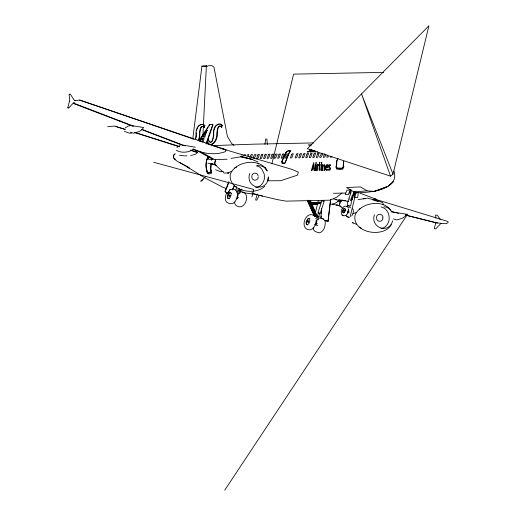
<?xml version="1.0" encoding="UTF-8"?>
<svg xmlns="http://www.w3.org/2000/svg" width="516" height="516" viewBox="0 0 516 516"><rect width="100%" height="100%" fill="white"/><g stroke="black" fill="none" stroke-linecap="round" stroke-linejoin="round"><path stroke-width="0.77" d="M315.96 215.759L315.669 216.533L316.005 216.339L308.987 200.202M192.758 139.068L201.924 66.164L207.445 66.267L206.968 65.822L206.361 65.906L202.911 135.579M343.527 161.269L343.159 166.945L342.424 168.126L337.058 168.061L336.522 166.868L336.929 160.818L337.993 158.393M343.733 161.289L343.359 167.107C342.566 169.687 336.709 169.564 336.329 166.92L336.735 160.805L337.612 158.818M211.012 163.778L210.651 169.254L210.999 172.047L207.877 172.718C205.175 167.823 205.768 161.398 208.167 156.477M211.147 163.927L210.792 169.287L211.173 172.46L207.948 173.144C205.026 168.145 205.574 161.482 208.058 156.393M173.46 156.787L173.95 154.742L174.653 154.065M351.886 197.596L352.035 195.687M320.804 218.255L321.603 208.741M321.023 218.326L321.223 215.946M321.423 213.566L321.694 210.399M202.111 142.106L202.556 138.469M382.356 204.729L382.995 204.381L383.136 204.833M380.64 189.14L374.332 191.475L366.992 190.791L360.452 186.895L346.533 187.534L354.111 192.029L358.239 192.7L354.885 192.765L354.298 197.576L357.711 197.499L358.239 192.7C370.353 192.629 399.848 189.636 393.998 171.164M330.743 199.35L328.053 221.306L330.427 200.066M258.187 176.736C258.542 181.413 251.357 181.251 251.827 176.62C251.427 172.634 257.542 171.693 258.09 175.775M345.32 210.702L345.359 209.167L344.417 208.451A2.29 1.103 -71.8 0 0 343.037 209.812L342.747 210.651A2.277 1.097 -71.8 0 0 343.359 212.818C344.869 212.257 345.591 209.993 344.823 208.606M316.185 220.274C315.811 223.989 314.392 228.93 310.245 229.846C298.383 230.168 305.653 208.612 314.921 216.314M348.648 209.56C348.848 213.024 345.494 217.984 341.96 214.869C339.747 211.483 343.25 203.588 347.803 206.922M264.914 144.351L265.682 139.043L266.475 139.023L266.907 139.165L267.353 144.454M267.946 179.949L268.385 176.911C267.894 192.952 244.945 188.721 249.686 173.582M374.397 214.701C369.966 227.672 389.116 234.683 392.67 220.725M347.313 206.632L347.726 205.452L350.029 206.123M258.561 163.914L257.91 163.14M236.135 198.744L237.218 198.725L238.508 193.248L237.85 192.952M314.902 224.718L315.986 224.699L317.295 219.223L315.521 218.642M68.376 108.012L67.841 107.838L69.292 101.826M69.325 101.691L69.628 100.446L69.163 94.209L70.357 94.183L74.562 100.659L75.149 100.91M130.329 132.135L133.618 133.218L139.152 131.567L141.668 129.877L143.7 127.536L131.896 125.665M185.56 145.873L183.586 145.222L195.319 147.208M74.562 100.659L79.606 100.059L225.924 149.737L225.46 151.639C214.927 155.51 203.349 153.575 193.203 149.376M236.592 186.895L236.044 189.804L235.593 190.062M251.937 196.886L253.737 189.443L153.645 162.276M271.913 163.811L293.61 74.13L383.717 72.388M315.547 212.089L318.353 200.492M342.695 208.509L340.437 206.445L341.121 206.671L340.463 206.445L339.496 204.659L340.328 201.337L341.257 201.492M351.132 189.824C351.996 193.661 345.752 202.627 348.029 205.839M355.221 191.829L351.809 199.653C350.828 201.492 351.764 205.503 349.68 206.219M352.905 195.132L353.821 191.326M350.151 216.752L356.163 191.888M376.054 201.292L376.512 199.395L360.129 193.178M393.011 174.189L428.912 25.8L307.349 148.718L390.535 176.15L393.011 174.189L361.529 93.931L390.535 176.15M393.398 218.874L396.681 219.958L402.241 218.313L404.757 216.617L406.763 214.275L394.959 212.405M435.756 222.609L434.291 228.665L434.827 228.84L435.833 228.82L440.974 223.338L445.953 223.712L447.978 222.712L448.159 221.957L446.592 221.061L374.977 199.15M215.643 159.631L214.695 163.469L215.727 165.32L216.417 165.546L215.707 165.32L214.65 163.462L215.617 159.631L227.221 159.218M348.577 209.077L347.558 212.773M339.496 204.659L340.321 201.343L341.231 201.492M257.284 193.913L255.607 199.995L256.833 200.124L259.206 195.37M238.663 190.694L239.34 188.501M317.211 216.591L318.34 212.94L319.83 213.424L318.598 217.049M321.849 200.795L318.024 212.579L320.262 213.321L324.087 201.53L321.887 200.808M203.891 127.536L204.542 125.64L204.884 125.749L204.239 127.652L203.13 126.704A3.799 1.825 -71.8 0 0 201.53 126.659A2.677 1.29 -71.8 0 0 200.137 129.097A15.183 7.308 -71.8 0 0 199.46 135.224A5.431 2.612 -71.8 0 1 199.002 138.198A7.385 3.554 -71.8 0 1 198.002 140.655M221.3 127.2L221.951 125.304L222.293 125.414L221.641 127.317L220.467 126.291A3.799 1.825 -71.8 0 0 218.932 126.323A2.677 1.29 -71.8 0 0 217.539 128.761A15.183 7.308 -71.8 0 0 216.862 134.889A5.431 2.612 -71.8 0 1 216.404 137.862A7.385 3.554 -71.8 0 1 212.624 143.68A11.333 5.45 -71.8 0 1 207.322 141.642L208.212 139.488L208.554 139.604A10.094 4.857 -71.8 0 0 210.096 142.042A4.838 2.328 -71.8 0 0 210.302 142.145M202.84 142.384L204.123 138.656L201.472 138.707L199.75 141.332M204.723 136.921L207.026 130.219L202.614 136.959L205.065 137.03M206.065 143.803L212.708 124.504L213.05 124.62L206.406 143.912M226.569 193.016C225.44 195.854 224.441 199.569 226.576 202.188C230.091 204.639 234.877 204.22 236.193 199.518C238.024 195.99 238.45 189.578 233.155 189.191M227.53 193.339L230.246 189.372L227.737 193.41L225.04 191.571L228.762 181.871M225.531 190.894L228.962 181.942M207.961 141.036L208.554 139.604M354.589 191.52L351.177 199.344L351.777 199.686M350.029 198.415L349.919 199.75L350.538 200.337M211.521 160.005L212.128 158.612M211.657 160.037L212.257 158.676M248.299 156.703L248.867 154.587L247.906 154.606L247.241 155.277M249.789 157.399L250.757 155.206L251.421 154.536L252.382 154.516L251.492 157.367M252.988 158.064L254.272 155.142L254.936 154.471L255.897 154.452L255.975 155.11L254.027 158.702M322.719 153.8L321.436 156.722L320.771 157.399L319.81 157.419L319.733 156.761L321.681 153.162M324.532 153.768L323.326 157.348L324.287 157.328L324.951 156.658L325.912 154.465M327.408 155.161L326.841 157.283L327.802 157.264L328.466 156.587M234.361 185.515L232.374 189.759L234.232 186.295M345.03 211.534L343.643 212.908A2.277 1.097 -71.8 0 1 343.024 210.747L343.314 209.902A2.29 1.103 -71.8 0 1 344.701 208.541M351.686 216.075C353.028 213.979 354.144 210.992 352.712 208.69M199.021 140.629L209.548 124.569L212.708 124.504M200.247 139.404L202.433 136.063M203.31 134.721L205.503 131.374M206.381 130.038L208.135 127.355M209.012 126.02L209.889 124.679L209.548 124.569M200.098 141.442L201.814 138.817L203.807 138.778M202.956 137.075L207.374 130.335M224.731 490.2L407.763 213.979M391.334 224.666C383.84 238.353 352.073 233.129 355.002 215.372C359.975 202.175 385.304 198.305 391.889 212.141M319.939 203.143L309.458 204.336C310.174 201.704 311.458 206 309.458 204.336C308.71 201.795 310.019 206.594 309.219 203.427M208.954 156.445L207.6 159.528L208.458 158.812L209.219 156.425M339.057 199.931L337.277 201.982L334.613 203.523L330.298 204.446M315.521 151.04L314.728 152.059L314.528 151.562L312.786 152.02L313.973 150.414M243.726 155.342L244.391 154.671L245.352 154.652L245.429 155.31M331.982 156.522L331.317 157.193L330.356 157.212L330.279 156.554M308.233 221.125C309.845 220.293 307.613 223.731 308.271 221.803C309.039 219.584 306.51 221.977 307.962 222.235M312.167 149.866L311.129 151.02A1.638 0.522 -36.5 0 0 311.084 151.478A2.277 0.729 -36.5 0 0 311.606 151.536L312.49 151.188L312.115 151.762L310.439 152.11A2.619 0.839 -36.5 0 1 310.219 151.627L311.735 149.763M190.855 150.066L196.964 151.988L197.596 152.633L195.583 154.168M205.807 176.614L200.692 181.077L201.008 181.445M201.575 180.948L203.278 179.465M342.063 193.01L336.69 197.241L330.059 200.176L286.07 201.13L277.64 199.666L258.961 195.267L251.769 192.9M257.239 165.688C260.496 165.314 263.882 166.391 265.985 168.99C257.768 157.69 235.225 161.598 230.31 174.26C227.975 191.088 254.827 196.203 264.805 186.244M317.888 219.706L319.249 218.545L316.366 217.591M346.887 206.374L348.081 206.129M309.458 204.336L310.18 203.407M240.424 190.082L241.74 189.172M239.959 190.901L242.017 189.546M125.233 127.891L128.413 125.904L130.071 125.749M193.623 149.182C188.624 152.613 181.613 153.368 176.253 150.272M176.943 147.428L180.149 145.467M314.741 150.324L313.528 151.407L315.005 151.04M234.535 168.048L236.709 167.049M359.246 209.167L360.69 208.503M231.807 171.222L227.633 172.995L228.633 172.879M353.021 213.811L356.498 212.334M381.343 188.882L383.13 188.166M374.332 191.475L383.001 188.198M309.181 218.384L307.73 219.377L306.678 221.693A3.412 1.645 -71.8 0 0 307.601 224.944M228.433 198.808L229.865 197.834A3.406 1.638 -71.8 0 0 230.975 193.236L230.007 192.307C227.769 193.165 226.711 196.512 227.846 198.576L229.575 198.686M175.33 153.742C166.971 159.438 187.082 165.03 189.682 168.429L179.8 162.456M236.315 192.004L237.599 191.623L240.482 192.571L239.121 193.739L237.863 193.435M349.68 217.449L346.887 216.623L346.165 215.456M192.636 155.058L195.08 154.465M206.774 170.635C206.316 173.382 208.961 175.008 211.508 173.253L211.573 171.08L210.934 169.77M363.432 198.912L366.237 198.292L358.007 199.692M231.058 158.425L241.946 156.548L251.969 159.431L240.579 156.671L251.099 159.018L258.026 161.94M347.668 207.071L349.106 207.49M190.656 155.426L191.971 155.181M348.493 209.193L348.448 208.986M107.625 126.749L114.5 126.039L125.227 129.368M366.992 190.791L354.111 192.029M311.567 203.452L317.643 202.659M311.412 203.136L318.217 202.259M311.748 204.375L317.791 203.601M311.496 203.136L318.327 202.259M311.825 204.375L317.895 203.594M311.045 203.633L320.578 202.44L311.78 203.259M255.549 187.514L257.387 187.289L259.671 186.224L261.657 184.515A10.804 9.34 88.9 0 0 264.495 176.859L264.198 174.015L261.799 169.067A10.959 9.469 88.9 0 0 256.355 165.842M311.767 203.214L320.494 202.137M312.096 204.452L320.036 203.472M380.853 228.556L382.079 228.401A11.081 9.578 88.9 0 0 387.897 223.415A10.804 9.34 88.9 0 0 389.206 217.978L388.909 215.133L387.974 212.489A10.959 9.469 88.9 0 0 381.053 206.955M311.038 203.31L320.578 202.13M312.161 204.452L320.114 203.472M208.967 159.683L211.941 159.386M311.516 203.201L317.63 202.614M350.938 200.363L352.241 199.879L352.138 198.57M208.348 65.745L211.857 65.655L213.966 67.17L227.401 136.301L231.549 143.442L233.961 145.344M201.924 66.164L206.361 65.906M212.973 145.609L253.233 144.183L313.406 142.919M184.489 155.897L186.895 155.8M333.452 193.294L345.694 193.061M67.841 107.838L68.847 107.818L73.988 102.336L74.465 102.568M311.406 144.835L308.2 144.893L310.993 145.815M315.399 151.981L315.927 151.968M317.243 151.943L317.772 151.93M348.842 193.003L350.416 192.971M353.57 192.907L356.724 192.849M309.29 203.749L310.251 203.73M228.943 173.06L224.176 173.054L215.707 165.32M336.38 166.12L336.006 166.126L335.929 167.326L336.755 169.158L342.598 169.235L343.74 167.41L343.817 166.21L343.417 166.204M267.391 180.774L280.594 180.723L297.571 175.118L298.306 172.08L291.295 169.184L221.3 148.544L225.924 149.737M223.202 171.615L220.1 171.518L215.52 169.764M131.477 133.199L129.142 133.128L124.408 131.296M337.309 201.208L340.328 201.337M436.278 222.828L435.736 222.706L440.974 223.338M256.929 194.629L242.03 192.5M339.496 199.834L345.862 200.634M314.812 215.778L317.527 216.314M179.491 155.271L183.819 155.813M335.916 199.744L348.648 201.356M195.616 151.801L196.964 151.988M333.775 199.073L336.477 199.46M367.082 197.983L378.299 201.092L374.642 200.266M353.492 192.526L354.885 192.765M384.046 206.755L386.523 207.18L388.774 208.316L390.67 210.102L390.348 209.67M353.228 222.835L352.235 222.667L356.375 224.26M230.039 189.301L232.574 189.824M258.961 195.267L262.509 196.022M372.513 199.776L379.228 201.266L382.808 202.665L383.207 204.452M73.407 103.484L117.538 120.357L120.086 120.95M327.834 221.235L324.564 220.474L328.053 221.306M391.515 211.592L398.52 213.327M405.524 215.069L437.568 223.009M391.244 211.554L395.153 212.528M405.266 215.049L435.904 222.77M349.99 207.6L350.796 207.8M237.263 189.959L238.74 190.34M374.203 198.783L376.512 199.395M237.966 190.088L240.849 191.036M316.74 216.056L319.617 217.01M240.392 191.668C252.272 191.391 245.01 212.824 235.728 205.207L234.69 203.433L234.541 201.975M135.147 132.496L179.407 146.454M115.997 126.588L125.149 129.51M134.295 132.425L179.291 146.789M190.726 150.44L197.596 152.633M69.163 94.209L69.699 94.383M201.472 138.707L201.814 138.817M207.322 141.642L207.664 141.752M324.042 200.976L322.242 200.395M347.81 211.373L349.216 211.831M347.558 212.399L348.964 212.863M239.101 191.642L239.792 191.868M318.333 217.771L316.985 217.32M237.244 197.37L238.727 197.86M315.992 223.338L317.475 223.828M314.876 224.634L317.843 225.615M225.04 191.571L227.737 193.41M79.606 100.059L193.868 139.191M206.058 143.364L220.532 148.318M226.518 188.624L222.764 187.211L205.529 178.246M322.79 218.842L324.074 219.332L320.913 218.126M73.891 103.219L133.612 126.143M141.881 129.316L184.702 145.757M192.971 148.93L201.234 152.104L215.301 159.889M117.538 120.357L132.522 126.104M141.507 129.555L183.464 145.641M346.887 216.623L348.506 217.268M342.14 215.056L343.766 215.701M309.787 218.623L308.052 218.507L306.252 221.551A3.412 1.645 -71.8 0 0 307.175 224.802C309.439 223.957 310.516 220.558 309.368 218.481M332.362 204.181L338.206 205.426L336.619 204.904L340.463 206.445M215.727 165.32L211.87 163.772L213.45 164.294L207.838 163.121M236.528 198.421L237.218 198.725M315.315 224.402L315.986 224.699M359.084 227.098L361.232 228.169M234.374 185.979L236.522 187.05M349.448 191.417L350.712 192.062M198.447 151.381L213.218 159.56M175.169 159.089L173.757 157.793M174.15 158.618L174.956 159.096M204.891 177.891L186.798 166.694M221.641 127.317L220.809 126.407A3.799 1.825 -71.8 0 0 219.274 126.433A2.677 1.29 -71.8 0 0 217.887 128.871A15.183 7.308 -71.8 0 0 217.21 134.999A5.431 2.612 -71.8 0 1 216.752 137.978A7.385 3.554 -71.8 0 1 212.966 143.796A11.333 5.45 -71.8 0 1 210.76 144.519M204.239 127.652L203.401 126.743A3.799 1.825 -71.8 0 0 201.872 126.775A2.677 1.29 -71.8 0 0 200.479 129.213A15.183 7.308 -71.8 0 0 199.802 135.334A5.431 2.612 -71.8 0 1 199.344 138.314A7.385 3.554 -71.8 0 1 198.344 140.765M315.682 215.965L316.005 216.339M440.29 219.719L437.342 215.185L435.614 215.03L435.846 218.152M231.4 193.377L230.426 192.449C228.195 193.3 227.137 196.648 228.266 198.712M307.717 200.227L315.037 216.359L314.708 216.552L307.388 200.421M307.284 200.421L314.618 216.546M310.38 200.337L316.676 215.004M309.948 200.543L316.643 215.946M308.658 200.395L315.353 215.798M308.729 200.395L315.715 216.526M309.916 149.292C311.6 151.594 304.614 151.82 308.155 152.104A2.438 0.78 -36.5 0 0 309.29 151.562L310.761 150.266L311.071 149.266M310.419 204.317L310.509 204.646M241.836 154.723L241.914 155.381M313.264 227.949C312.896 231.555 316.824 232.116 319.398 232.864C324.145 231.6 325.757 225.466 325.112 221.106M213.656 136.192A9.198 4.425 -71.8 0 0 213.727 133.767A7.359 3.541 -71.8 0 1 213.914 130.967M213.398 137.746A9.198 4.425 -71.8 0 1 213.14 138.798M214.785 128.02A4.431 2.135 -71.8 0 1 214.895 127.762M215.133 127.259A4.431 2.135 -71.8 0 1 215.404 126.788M215.843 126.168A4.431 2.135 -71.8 0 1 215.991 125.988M216.307 125.665A4.431 2.135 -71.8 0 1 216.462 125.53A12.423 5.979 -71.8 0 1 219.197 124.137M220.203 124.117A12.423 5.979 -71.8 0 1 222.293 125.414M214.134 129.974A7.359 3.541 -71.8 0 1 214.424 128.987M208.2 142.932A11.333 5.45 -71.8 0 1 207.909 142.377M211.121 142.171A4.838 2.328 -71.8 0 0 211.508 142.01A1.903 0.916 -71.8 0 0 211.792 141.803M212.824 139.842A4.676 2.251 -71.8 0 1 212.54 140.578M212.308 141.074A1.903 0.916 -71.8 0 1 211.934 141.655M208.212 139.488A10.094 4.857 -71.8 0 0 209.754 141.926A4.838 2.328 -71.8 0 0 211.167 141.9A1.903 0.916 -71.8 0 0 211.966 140.965A4.676 2.251 -71.8 0 0 212.482 139.733A9.198 4.425 -71.8 0 0 213.385 133.657A7.359 3.541 -71.8 0 1 214.437 127.904A4.431 2.135 -71.8 0 1 216.12 125.414A12.423 5.979 -71.8 0 1 221.951 125.304M196.325 132.754A7.359 3.541 -71.8 0 0 196.319 134.102A9.198 4.425 -71.8 0 1 196.344 134.56M196.609 130.812A7.359 3.541 -71.8 0 1 196.867 129.819M197.189 128.832A7.359 3.541 -71.8 0 1 197.376 128.355M195.242 139.546A9.198 4.425 -71.8 0 0 195.977 133.992A7.359 3.541 -71.8 0 1 197.035 128.245A4.431 2.135 -71.8 0 1 198.712 125.749A12.423 5.979 -71.8 0 1 204.542 125.64M196.332 135.521A9.198 4.425 -71.8 0 1 196.093 137.559M195.874 138.611A9.198 4.425 -71.8 0 1 195.583 139.662M201.259 124.601A12.423 5.979 -71.8 0 1 204.884 125.749M199.615 125.44A12.423 5.979 -71.8 0 1 200.718 124.808M197.731 127.594A4.431 2.135 -71.8 0 1 197.86 127.355M198.286 126.704A4.431 2.135 -71.8 0 1 198.434 126.504M198.744 126.156A4.431 2.135 -71.8 0 1 198.899 126.001M324.358 166.236L324.119 170.499L324.648 170.486C324.77 170.338 325.77 161.818 323.145 165.352L322.661 164.598L322.274 170.538L322.803 170.525C322.236 169.848 323.158 163.288 324.358 166.236M325.396 167.577C324.893 169.003 326.299 171.802 327.731 169.887L327.557 169.132L326.402 169.558A1.671 0.832 -84.6 0 1 326.035 168.887L325.957 167.603L328.111 167.558A2.857 1.432 -84.6 0 0 328.176 165.894L328.092 165.468A2.322 1.161 -84.6 0 0 327.57 164.565L326.235 164.862L325.396 167.577M319.101 168.919L319.114 169.7A1.393 0.697 -84.6 0 0 319.404 170.448C320.752 170.848 318.656 163.062 320.068 162.211L319.539 162.224L319.101 168.919M281.82 161.521L282.071 163.314L284.967 163.256L289.36 152.601L290.869 150.743L287.973 150.807L285.716 152.684L281.82 161.521M281.981 161.521L282.162 162.992L284.922 162.933L289.199 152.607L290.56 150.994L287.793 151.053L285.87 152.678L281.981 161.521M315.328 164.739L315.27 165.623L315.676 165.617L315.347 170.667L315.876 170.661L316.269 164.72L315.328 164.739M317.153 164.701L316.766 170.641L317.295 170.628C316.766 168.068 317.895 165.771 318.959 164.656L318.282 164.636L317.624 165.642L317.688 164.694L317.153 164.701M320.875 164.63L320.817 165.52L321.229 165.507L320.894 170.564L321.429 170.551L321.816 164.61L320.875 164.63M229.659 195.267C228.846 198.144 228.569 193.732 229.659 195.267M230.078 195.403C229.272 198.279 228.988 193.874 230.078 195.403M344.185 210.438C343.643 212.353 343.456 209.419 344.185 210.438M344.462 210.528C343.92 212.45 343.74 209.509 344.462 210.528M382.904 217.862C383.272 222.531 376.074 222.37 376.545 217.746C376.19 213.069 383.382 213.231 382.904 217.862M330.388 168.79L330.35 169.164A1.458 0.729 -84.6 0 1 330.027 170.048L328.763 170.403L328.357 170.061L328.608 169.061C331.24 170.454 328.395 166.636 328.686 165.571A1.316 0.658 -84.6 0 1 328.989 164.772L330.079 164.443L330.517 164.746L330.305 165.72L330.008 165.352C327.86 165.533 330.853 167.648 330.388 168.79M315.844 162.882C315.831 165.288 317.076 161.579 315.844 162.882M321.397 162.772C321.384 165.185 322.623 161.469 321.397 162.772M326.138 166.242L326.022 166.836L327.679 166.803L327.15 165.314L326.138 166.242M313.457 164.604L312.586 168.197L313.805 168.171L313.457 164.604M312.386 169.016L311.974 170.732L311.341 170.744L313.696 162.476L314.702 170.68L314.083 170.693L313.909 168.984L312.386 169.016M350.267 190.069L348.623 194.474L345.268 194.519L346.913 190.133L350.267 190.069M257.787 155.071L256.575 158.657L257.542 158.638L258.206 157.96L259.413 154.381L258.452 154.4L257.787 155.071M261.302 155.006L260.096 158.586L261.057 158.567L261.722 157.896L262.928 154.316L261.967 154.336L261.302 155.006M264.818 154.935L263.611 158.522L264.573 158.502L265.237 157.825L266.443 154.245L265.482 154.265L264.818 154.935M268.333 154.871L267.127 158.451L268.088 158.431L268.752 157.761L269.958 154.181L268.997 154.194L268.333 154.871M271.848 154.8L270.642 158.38L271.603 158.367L272.267 157.69L273.48 154.11L272.512 154.129L271.848 154.8M275.363 154.736L274.157 158.315C276.157 158.715 276.266 155.871 277.066 154.697L276.989 154.039L276.028 154.058L275.363 154.736M278.872 154.665L277.66 158.244L278.621 158.225L279.279 157.548L280.491 153.968L279.53 153.987L278.872 154.665M282.368 154.587L281.156 158.167L282.117 158.148L282.774 157.477L283.987 153.897L283.032 153.916L282.368 154.587M285.87 154.516L284.658 158.096L285.619 158.077L286.277 157.406L287.489 153.82L286.528 153.839L285.87 154.516M291.643 154.4L290.437 157.986L291.398 157.967L292.062 157.29L293.275 153.71L292.308 153.729L291.643 154.4M296.41 154.31L295.197 157.89L296.165 157.87L296.823 157.199L298.035 153.62L297.074 153.639L296.41 154.31M299.925 154.239L298.712 157.825L299.68 157.806L300.338 157.135L301.55 153.549L300.589 153.568L299.925 154.239M303.44 154.174L302.228 157.754L303.195 157.735L303.86 157.064L305.066 153.484L304.105 153.504L303.44 154.174M306.955 154.103L305.743 157.69L306.71 157.67L307.375 156.999L308.581 153.413L307.62 153.433L306.955 154.103M310.471 154.039L309.258 157.619L310.226 157.599L310.89 156.929L312.096 153.349L311.135 153.368L310.471 154.039M313.986 153.968L312.773 157.554L313.741 157.535L314.405 156.858L315.611 153.278L314.65 153.297L313.986 153.968M317.501 153.903L316.295 157.483L317.256 157.464L317.921 156.793L319.127 153.213L318.166 153.233L317.501 153.903M393.469 181.529L388.548 185.876L393.469 181.529M386.832 186.708L379.376 189.791L386.832 186.708M266.766 170.332L264.966 167.558L267.204 171.028L266.766 170.332"/></g></svg>
